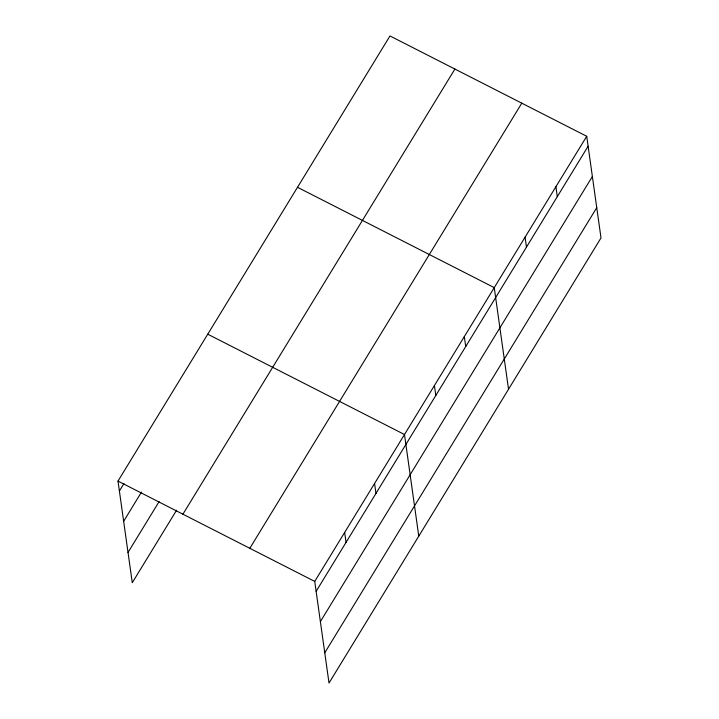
<?xml version="1.0" encoding="UTF-8"?>
<svg xmlns="http://www.w3.org/2000/svg" width="719" height="719" viewBox="0 0 719 719"><rect width="100%" height="100%" fill="white"/><g stroke="black" fill="none" stroke-linecap="round" stroke-linejoin="round"><path stroke-width="1.08" d="M176.586 510.211L132.278 582.714L117.997 481.083L389.986 35.95L586.722 136.286L601.003 237.917L329.014 683.05L314.733 581.41L586.722 136.286M119.39 491.023L124.001 483.492M123.65 521.284L141.481 492.093M128.027 552.462L159.097 501.61M182.923 514.193L454.911 69.06M249.808 548.3L521.796 103.177M316.126 591.36L588.115 146.227M320.377 621.62L592.375 176.488M324.763 652.789L596.752 207.665M297.504 187.291L494.241 287.627L508.531 389.267M207.755 334.191L404.491 434.519L418.773 536.158M117.997 481.083L314.733 581.41M555.895 186.733L557.297 196.673M525.068 237.18L526.47 247.129M464.321 336.591L465.723 346.54M434.411 385.555L435.804 395.504M374.572 483.483L375.965 493.432M344.653 532.446L346.046 542.396"/></g></svg>
